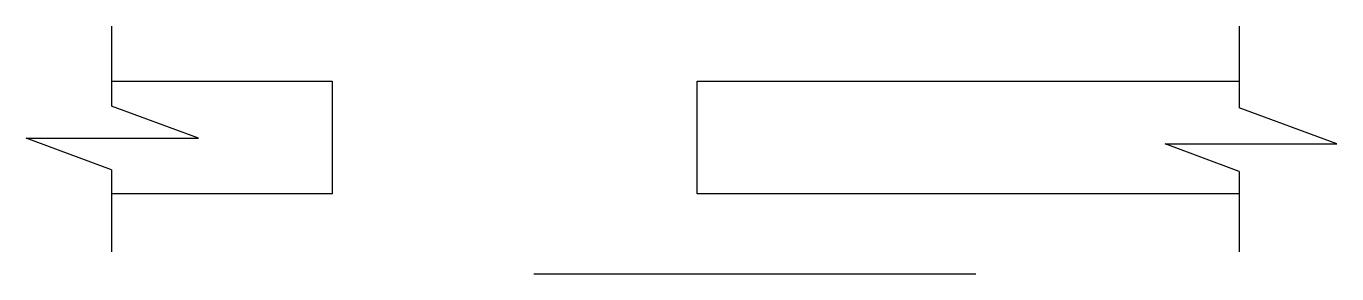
# Model space of a CAD drawing. Header units: metres. Extents: x 13407.3 to 13423.6, y 18612.2 to 18615.3.
import ezdxf

# ---------------------------------------------------------------- set-up
doc = ezdxf.new("R2010")
doc.units = ezdxf.units.M
doc.layers.add('PUB_DIM', color=90, linetype='Continuous')

msp = doc.modelspace()

# ---------------------------------------------------------------- linework, layer by layer
for points in [[(13408.35, 18614.62), (13411.09, 18614.62), (13411.09, 18613.22), (13408.35, 18613.22)], [(13422.35, 18613.22), (13415.62, 18613.22), (13415.62, 18614.62), (13422.35, 18614.62)]]:
    msp.add_lwpolyline(points)
at = {"layer": 'PUB_DIM'}
for p, q in [((13408.35, 18615.3), (13408.35, 18614.31)), ((13422.35, 18615.3), (13422.35, 18614.29)), ((13409.43, 18613.91), (13408.35, 18614.31)), ((13423.56, 18613.84), (13422.35, 18614.29)), ((13408.35, 18613.52), (13407.29, 18613.91)), ((13407.29, 18613.91), (13409.43, 18613.91)), ((13422.35, 18613.5), (13421.43, 18613.84)), ((13421.43, 18613.84), (13423.56, 18613.84)), ((13408.35, 18613.52), (13408.35, 18612.5)), ((13422.35, 18613.5), (13422.35, 18612.5))]:
    msp.add_line(p, q, dxfattribs=at)
msp.add_lwpolyline([(13413.59, 18612.23), (13419.08, 18612.23)], dxfattribs=at)

doc.saveas('drawing.dxf')
